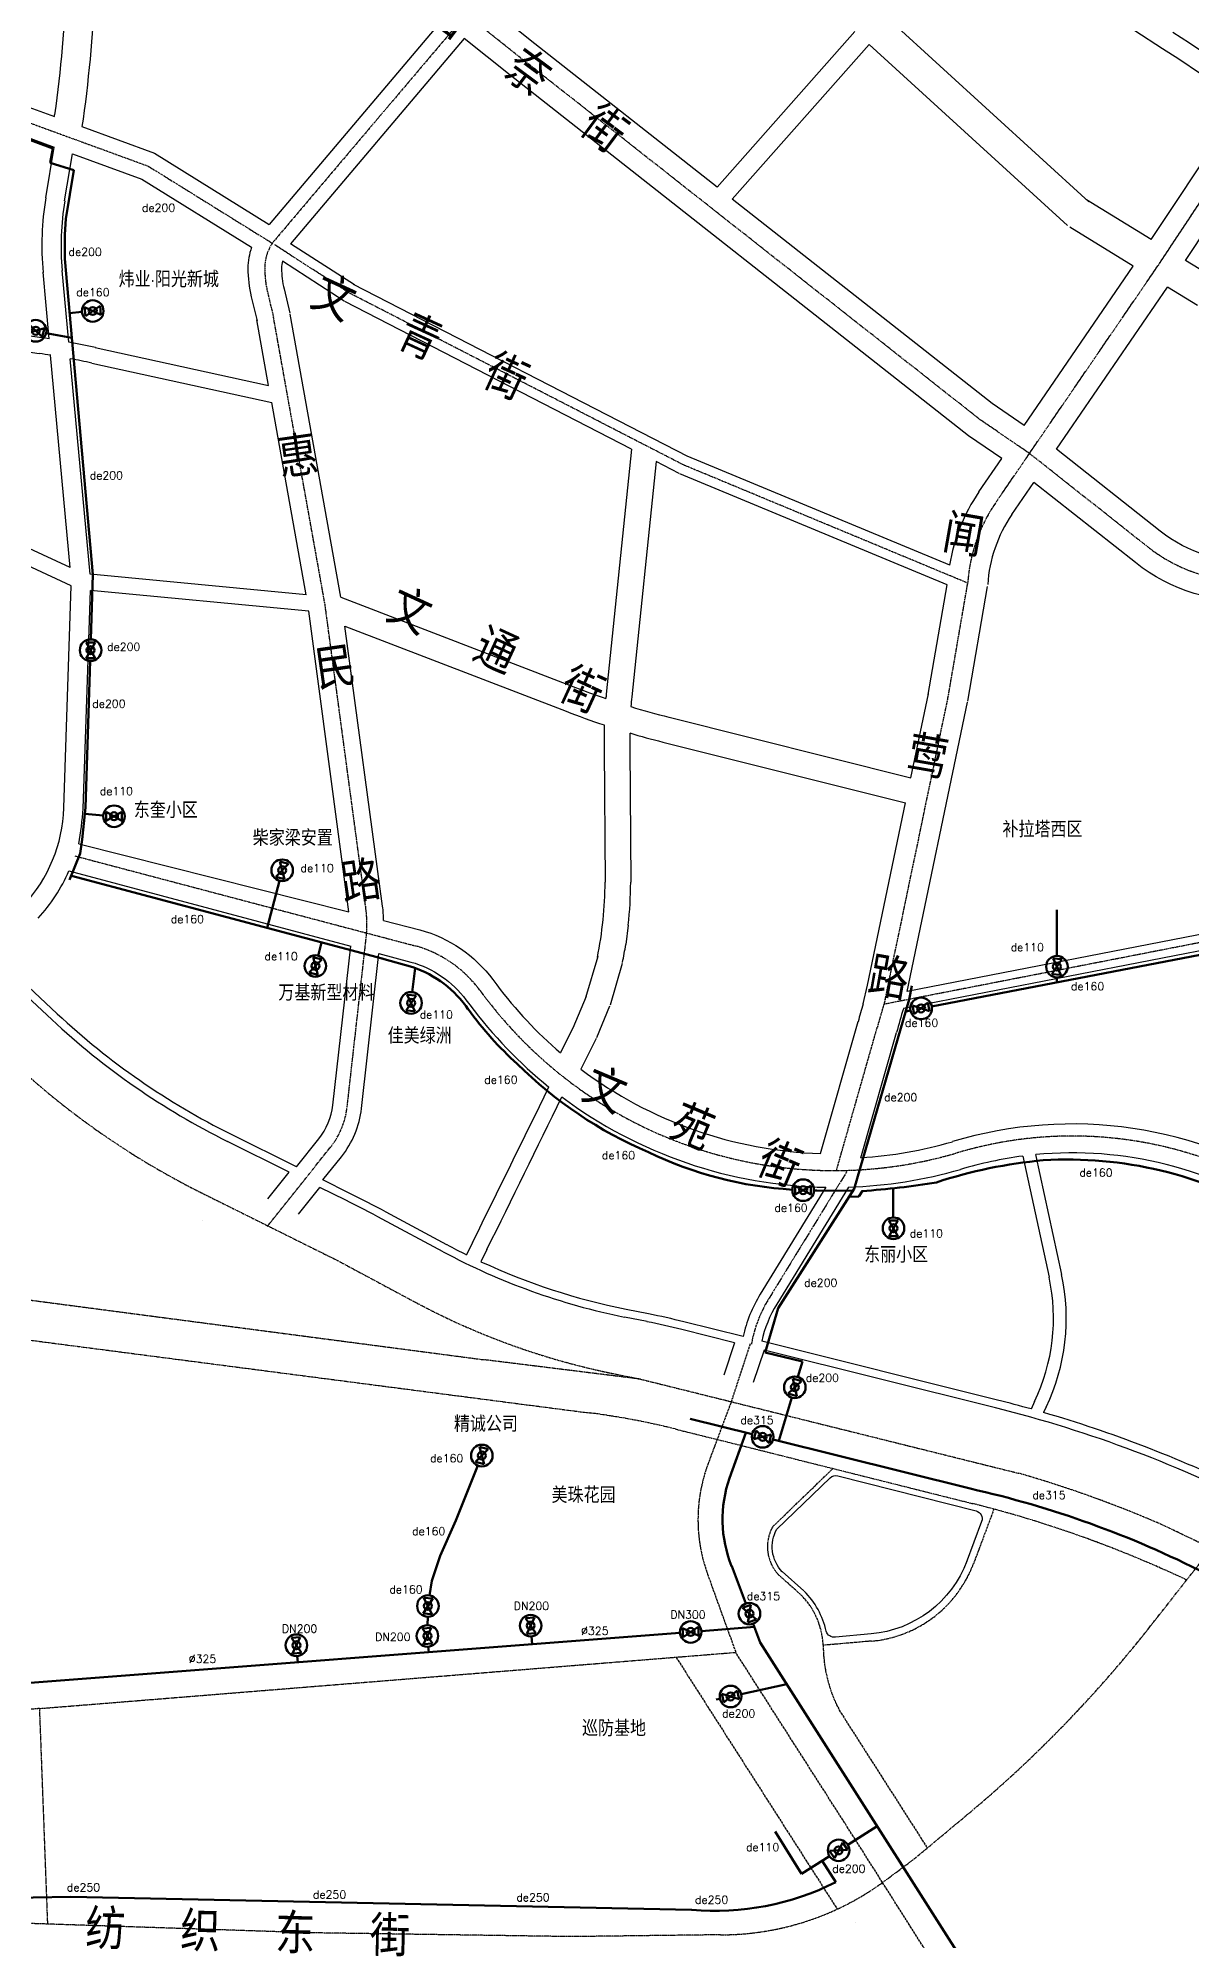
# Model space of a CAD drawing. Header units: millimetres. Extents: x 429861 to 37403537, y 4398138 to 8816131.
# Drawn here: x 443978 to 445420, y 4404598 to 4406975 of the extents above; entities that cross this region are included whole.
import ezdxf

# ---------------------------------------------------------------- set-up
doc = ezdxf.new("R2010")
doc.units = ezdxf.units.MM
doc.linetypes.add('CENTER', pattern=[2, 1.25, -0.25, 0.25, -0.25])
for name, color, linetype in [('中心线', 55, 'CENTER'), ('路名', 21, 'Continuous'), ('路网', 253, 'Continuous')]:
    doc.layers.add(name, color=color, linetype=linetype)
for name, color, linetype, lineweight in [('燃气周边建筑', 211, 'Continuous', 30), ('燃气标注(管)', 111, 'Continuous', 30), ('燃气标注(阀)', 2, 'Continuous', 30), ('燃气管(PE)', 5, 'Continuous', 100), ('燃气管(钢)', 1, 'Continuous', 100), ('燃气阀门(PE)', 6, 'Continuous', 50), ('燃气阀门(钢)', 3, 'Continuous', 50)]:
    doc.layers.add(name, color=color, linetype=linetype, lineweight=lineweight)
doc.styles.add('HZ', font='rs.shx', dxfattribs={"width": 0.8, "bigfont": 'hztxt.shx'})

# ---------------------------------------------------------------- blocks, each defined once
blk = doc.blocks.new('阀门钢')
at = {"layer": '燃气阀门(钢)'}
for p, q in [((-4.9, -2.8), (-4.9, 2.8)), ((-4.9, -2.8), (4.9, 2.8)), ((-4.9, 2.8), (4.9, -2.8)), ((4.9, 2.8), (4.9, -2.8))]:
    blk.add_line(p, q, dxfattribs=at)
for radius in [6.74, 2.47]:
    blk.add_circle((0, 0), radius, dxfattribs=at)
blk = doc.blocks.new('阀门PE')
at = {"layer": '燃气阀门(PE)'}
for p, q in [((-4.9, -2.8), (-4.9, 2.8)), ((-4.9, -2.8), (4.9, 2.8)), ((-4.9, 2.8), (4.9, -2.8)), ((4.9, 2.8), (4.9, -2.8))]:
    blk.add_line(p, q, dxfattribs=at)
for radius in [6.74, 2.47]:
    blk.add_circle((0, 0), radius, dxfattribs=at)

msp = doc.modelspace()

# ---------------------------------------------------------------- linework, layer by layer
at = {"color": 5, "lineweight": 100}
for p, q in [((445251.5, 4405828.6), (445251.5, 4405886)), ((444449.7, 4405813.3), (444445.9, 4405783.2)), ((445047.1, 4405501.7), (445047.1, 4405537.7)), ((444500.6, 4405123.2), (444527.9, 4405191.7)), ((444480.8, 4405078.8), (444500.6, 4405123.2)), ((444470.5, 4405047.6), (444480.8, 4405078.8)), ((444467.6, 4405029.5), (444470.5, 4405047.6)), ((444465, 4404992.3), (444465.3, 4405002.7))]:
    msp.add_line(p, q, dxfattribs=at)
at = {"layer": '中心线'}
for p, q in [((444940.2, 4407509.2), (444274.1, 4406722.8)), ((444583.8, 4406948.7), (444306.8, 4407168.6)), ((445155.7, 4406498.4), (444583.8, 4406948.7)), ((443933.3, 4406882), (444116, 4406815.3)), ((445379.7, 4406693.7), (445479.6, 4406844.4)), ((444116, 4406815.3), (444271.2, 4406718.9)), ((444367.3, 4406656.8), (444274.3, 4406716.8)), ((445174.6, 4406394.1), (445379.7, 4406693.7)), ((444265.3, 4406657), (444272.5, 4406626.8)), ((444784.8, 4406442), (444367.3, 4406656.8)), ((444337, 4406267.3), (444272.5, 4406626.8)), ((445216.7, 4406456.7), (445155.7, 4406498.4)), ((445140.1, 4406294.3), (444784.8, 4406442)), ((445365.1, 4406339.5), (445216.7, 4406456.7)), ((445115.4, 4406150.8), (445140.1, 4406294.3)), ((444388, 4405887.9), (444337, 4406267.3)), ((445036.9, 4405774), (445115.4, 4406150.8)), ((444024.2, 4405953.5), (444449.9, 4405841)), ((444364.6, 4405640), (444388.4, 4405851.1)), ((445476.2, 4405854.1), (445035.1, 4405768)), ((444529.9, 4405786.3), (444534.7, 4405779.8)), ((444976, 4405560.3), (445027.1, 4405739.6)), ((444313.6, 4405551.6), (444343.3, 4405588.8)), ((444264.7, 4405490.3), (444313.6, 4405551.6)), ((444989.9, 4405560.5), (444891.2, 4405399.7)), ((444182.9, 4405532.3), (444182.9, 4405532.3)), ((444182.9, 4405532.3), (444352.8, 4405447.8)), ((444352.8, 4405447.8), (444450.4, 4405395.4)), ((443963.6, 4405399.1), (444536.7, 4405323.8)), ((444450.4, 4405395.4), (444450.4, 4405395.4)), ((444450.4, 4405395.4), (444450.4, 4405395.4)), ((444450.4, 4405395.4), (444450.4, 4405395.4)), ((444731.1, 4405299.7), (444536.7, 4405323.8)), ((444868.2, 4405343.9), (444844.6, 4405271.5)), ((444697, 4405306.6), (444697, 4405306.6)), ((444697, 4405306.6), (444731.1, 4405299.7)), ((444731.1, 4405299.7), (444844.6, 4405271.5)), ((444844.6, 4405271.5), (444827.1, 4405224.8)), ((444844.6, 4405271.5), (445204, 4405182)), ((445403.7, 4405036), (445445.7, 4405089.4)), ((445367.7, 4404990.3), (445403.7, 4405036)), ((444498.1, 4404929.9), (444775.6, 4404952.3)), ((444282.4, 4404912.5), (444498.1, 4404929.9)), ((443980, 4404888.1), (444086.8, 4404896.7)), ((444086.8, 4404896.7), (444282.4, 4404912.5)), ((443980, 4404888.1), (443770, 4404871.1)), ((443980, 4404888.1), (443990.1, 4404618.7)), ((445075.6, 4404702.2), (445139.8, 4404755.8)), ((445033.6, 4404670.7), (445071, 4404698.6)), ((444317.6, 4404607.9), (443962.2, 4404619.7)), ((444645.1, 4404603.1), (444317.6, 4404607.9)), ((444831, 4404605.4), (444645.1, 4404603.1))]:
    msp.add_line(p, q, dxfattribs=at)
at = {"layer": '中心线', "ltscale": 2}
for p, q in [((443964.6, 4405348.9), (444585.7, 4405268.1)), ((444585.7, 4405268.1), (444668.1, 4405257.4)), ((444774.4, 4405237.4), (444832.5, 4405223)), ((444827.1, 4405224.8), (444815.6, 4405194.1)), ((444832.5, 4405223), (445145.9, 4405144.3)), ((444896.5, 4405115.4), (444971.9, 4405188.3)), ((445172.8, 4405137.3), (445147.3, 4405069.1)), ((444814.9, 4405056.1), (444850.4, 4404957.8)), ((444931.2, 4405030.5), (444904, 4405054.9)), ((445020, 4404972.4), (444959.4, 4404967.1)), ((444775.6, 4404952.3), (444850.1, 4404958.3)), ((444775.8, 4404951.9), (444977, 4404637.4)), ((444999.3, 4404724.9), (444850.4, 4404957.8)), ((444979.5, 4404886), (445089.5, 4404713.9)), ((445208.8, 4404394.2), (444999.3, 4404724.9))]:
    msp.add_line(p, q, dxfattribs=at)
at = {"layer": '中心线'}
for centre, radius, start, end in [((444316.6, 4406687.9), 55, 140.5334, 180.1674), ((444394.9, 4406688.1), 133.3, 180.1674, 193.4934), ((445339.8, 4406281), 200.2, 145.6229, 176.2028), ((445489.1, 4406496.5), 200, 231.7044, 274.0945), ((444239.3, 4405867.9), 150, 353.5645, 7.6553), ((444409.7, 4405696.5), 150, 36.7709, 74.4727), ((444972.9, 4406107.3), 547, 216.7709, 231.7591), ((447478.6, 4405059.7), 2544, 163.6947, 164.5003), ((444628.4, 4406427.6), 1000, 227.0028, 243.5461), ((444972.9, 4406107.3), 547, 231.7591, 271.7881), ((444265.2, 4405651.2), 100, 321.3661, 353.5645), ((445270.7, 4405100.2), 503.2, 56.4232, 106.799), ((444972.9, 4406107.3), 547, 271.7881, 286.178), ((444877.8, 4406194.8), 906.4, 241.8683, 258.4926), ((445027.9, 4405315.7), 160.5, 148.4503, 170.0242), ((444797.2, 4403768.1), 1471.3, 66.5952, 73.9475), ((443425.9, 4400955.5), 4599.3, 62.8221, 64.8357), ((444138.3, 4405957.3), 1564.2, 309.8132, 321.8124), ((445005.6, 4404786.1), 109.2, 306.7451, 309.8132), ((444832.1, 4404949), 343.6, 269.8114, 305.9132)]:
    msp.add_arc(centre, radius, start, end, dxfattribs=at)
at = {"layer": '中心线', "ltscale": 2}
for centre, radius, start, end in [((444545.6, 4404315.4), 950, 76.064, 82.5943), ((445003, 4405124.1), 200, 159.5045, 184.508), ((444794.3, 4403736), 1451.5, 64.7384, 75.9785), ((444940.9, 4405090.2), 51.1, 150.3966, 223.704), ((445003, 4405124.1), 200, 184.508, 190.2), ((445003, 4405124.1), 200, 190.2, 199.8582), ((445006.8, 4405121.8), 150, 275.0218, 339.4478), ((444864.9, 4404963.1), 94.6, 2.4137, 45.4759), ((445134.7, 4404967.5), 175.2, 180.1329, 207.7141)]:
    msp.add_arc(centre, radius, start, end, dxfattribs=at)
at = {"layer": '燃气管(PE)'}
for p, q in [((443920.3, 4406865.7), (443996.8, 4406837.2)), ((443993.5, 4406819.3), (443996.8, 4406837.2)), ((443993.5, 4406819.3), (444023.1, 4406810.4)), ((444013.1, 4406749.6), (444023.1, 4406810.4)), ((444011.8, 4406729.7), (444013.1, 4406749.6)), ((444011.8, 4406699.4), (444011.8, 4406729.7)), ((444046.8, 4406304.9), (444011.8, 4406699.4)), ((444033.2, 4406633.1), (444017.8, 4406631.7)), ((443988.5, 4406606.4), (444020.5, 4406600.7)), ((444044.4, 4406224), (444046.8, 4406304.9)), ((444037.7, 4406014.1), (444043.4, 4406197)), ((444033.6, 4405973.8), (444037.7, 4406014.1)), ((444059.8, 4406004.1), (444036.8, 4406006)), ((444030.9, 4405956.6), (444033.6, 4405973.8)), ((444017.7, 4405923.5), (444030.9, 4405956.6)), ((444408.2, 4405825.3), (444020.2, 4405928.7)), ((444280, 4405922.4), (444264.6, 4405863.5)), ((444328.3, 4405828.7), (444332.7, 4405845.4)), ((444408, 4405825.3), (444446.7, 4405814.4)), ((445095, 4405765.4), (445480, 4405839.4)), ((445251.5, 4405801.6), (445251.4, 4405795.5)), ((445070.3, 4405791.1), (445066.9, 4405774.2)), ((445066.9, 4405774.2), (444998.3, 4405537.4)), ((445062.6, 4405759.2), (445068.5, 4405760.3)), ((444998.3, 4405537.4), (444903, 4405388.2)), ((444951.5, 4405535.5), (444996.8, 4405535.1)), ((444992, 4405527.5), (445003.9, 4405527.7)), ((445003.9, 4405527.7), (445008.4, 4405534.8)), ((444903, 4405388.2), (444886.9, 4405332.9)), ((444886.9, 4405332.9), (444933.5, 4405321.6)), ((444933.5, 4405321.6), (444927.9, 4405302.4)), ((444920.2, 4405276.6), (444904.2, 4405222.4)), ((444793.2, 4405250.1), (444870.6, 4405230.8)), ((444842.5, 4405176.1), (444862.7, 4405232.8)), ((444896.8, 4405224.3), (445143.3, 4405162.9)), ((444862.6, 4405019.3), (444845.1, 4405066.2)), ((444880.7, 4404970.7), (444872, 4404994)), ((444807.3, 4404984.8), (444873.7, 4404990)), ((444880.7, 4404970.7), (445225.4, 4404429.6)), ((444825.7, 4404899.3), (444830.5, 4404900.3)), ((444856.8, 4404906.1), (444913.9, 4404918.5)), ((444932.2, 4404681.6), (444899.4, 4404734.6)), ((444990.1, 4404718), (445026.9, 4404741.2)), ((444932.2, 4404681.6), (444967.3, 4404703.7)), ((444975.1, 4404671), (444958.1, 4404697.9)), ((443460.4, 4404642.1), (444019.5, 4404653)), ((444019.5, 4404653), (444795.1, 4404636.7))]:
    msp.add_line(p, q, dxfattribs=at)
for centre, radius, start, end in [((444401.9, 4405684), 137.9, 34.1608, 71.0724), ((444886.3, 4406032.9), 459.1, 216.2564, 227.6711), ((444948.1, 4406068.1), 527.2, 225.279, 246.8823), ((444950.5, 4406019.5), 484, 244.3554, 266.4978), ((445288.4, 4404976.9), 598.7, 95.1615, 108.2406), ((445264.7, 4405072.6), 501.5, 59.6483, 93.4479), ((444946.4, 4406472.1), 939.4, 273.782, 279.4722), ((444950.5, 4406019.5), 484, 269.6881, 270.1179), ((444988.1, 4405124.6), 154.5, 160.5181, 202.2232), ((444870, 4403943.7), 1249.4, 62.9971, 77.3674), ((444824.9, 4404969.4), 334, 264.8899, 296.725)]:
    msp.add_arc(centre, radius, start, end, dxfattribs=at)
at = {"layer": '燃气管(钢)'}
for p, q in [((443451, 4404880.2), (444780.5, 4404982.8)), ((444594.9, 4404978.3), (444595.7, 4404968.5)), ((444302.3, 4404953.7), (444302.9, 4404945.9)), ((444466, 4404965.4), (444466.5, 4404958.5))]:
    msp.add_line(p, q, dxfattribs=at)
at = {"layer": '路名'}
for points in [[(444715.9, 4405866.8), (444712.8, 4405842.8)], [(445009.3, 4405768.5), (445015, 4405791.8)]]:
    msp.add_lwpolyline(points, dxfattribs=at)
at = {"layer": '路网'}
for p, q in [((444482.7, 4406997), (444267.2, 4406742.5)), ((445291.5, 4406770.9), (445043.3, 4406997.1)), ((444510.9, 4406974.6), (444294, 4406718.4)), ((444826.9, 4406789.1), (444999, 4406983.4)), ((444845.8, 4406774.2), (445016.7, 4406967.2)), ((445264.6, 4406741.3), (445016.7, 4406967.2)), ((445369.4, 4406723.5), (445458.8, 4406858.3)), ((443988, 4406775.8), (443998.4, 4406839.1)), ((444011.6, 4406771.9), (444021.4, 4406830.7)), ((445412.1, 4406697.3), (445500.4, 4406830.6)), ((445369.4, 4406723.5), (445288.5, 4406773.1)), ((445347, 4406690.3), (445267.6, 4406739)), ((444373.8, 4406666.8), (444294, 4406718.4)), ((443992.2, 4406599.6), (443984.6, 4406682.7)), ((444016.7, 4406595.4), (444008.5, 4406684.8)), ((444360.7, 4406646.7), (444283.7, 4406696.5)), ((445210.7, 4406491.1), (445347, 4406690.3)), ((445448.3, 4406675.2), (445412.1, 4406697.3)), ((444285.7, 4406661.9), (444292.9, 4406631.7)), ((444790.2, 4406452.7), (444372.7, 4406667.4)), ((445251, 4406461.5), (445389.7, 4406664.1)), ((445427.3, 4406641.1), (445389.7, 4406664.1)), ((443650.2, 4406650.5), (443982.9, 4406601)), ((444244.8, 4406652.1), (444252.1, 4406621.9)), ((444720.1, 4406461.8), (444361.8, 4406646.1)), ((443649.1, 4406630.5), (443979.9, 4406581.2)), ((444266.5, 4406541.3), (444251.8, 4406623.1)), ((444356.6, 4406276.9), (444293.2, 4406630.5)), ((444049.9, 4406588.7), (444266.5, 4406541.3)), ((444018.4, 4406313.7), (443994.1, 4406579)), ((444043.3, 4406305.3), (444018.6, 4406574.7)), ((444045.6, 4406569.1), (444270.3, 4406520)), ((444313.5, 4406279.6), (444270.3, 4406520)), ((444720.1, 4406461.8), (444688.4, 4406155.4)), ((444750.6, 4406446.1), (444720.3, 4406152.2)), ((444779.3, 4406431.4), (444750.6, 4406446.1)), ((445117.5, 4406316.7), (444789.4, 4406453.1)), ((445154, 4406408.2), (445182.5, 4406449.8)), ((445114.3, 4406292), (444780.2, 4406430.9)), ((445195.2, 4406379.9), (445222.7, 4406420.1)), ((444018.4, 4406313.7), (443926.2, 4406356.6)), ((444019.8, 4406290.9), (443917.7, 4406338.5)), ((444313.5, 4406279.6), (444043.3, 4406305.3)), ((444010.6, 4406013.4), (444019.8, 4406290.9)), ((444034.6, 4406012.6), (444043.7, 4406285.1)), ((444316.9, 4406259.2), (444043.7, 4406285.1)), ((444356.6, 4406276.9), (444649.8, 4406164)), ((445090.7, 4406155.1), (445114.3, 4406292)), ((445140, 4406146.6), (445164.7, 4406290.1)), ((444366.8, 4405883.5), (444316.9, 4406259.2)), ((444408.8, 4405890.7), (444361.8, 4406240.6)), ((444361.8, 4406240.6), (444638.3, 4406134.1)), ((445069, 4406050.9), (445090.9, 4406155.9)), ((445064.5, 4405783.9), (445139.8, 4406145.7)), ((444766.8, 4406126.7), (445069, 4406050.9)), ((444685.9, 4406087.3), (444686.9, 4405920.6)), ((444717.9, 4406087.5), (444718.9, 4405920.8)), ((444759, 4406095.7), (445062.5, 4406019.6)), ((445015, 4405791.8), (445062.5, 4406019.6)), ((445474.3, 4405863.9), (445064.5, 4405783.9)), ((444002.4, 4405756.2), (443930.1, 4405823.5)), ((444346.7, 4405642), (444369.1, 4405840.8)), ((444382.5, 4405638), (444404.3, 4405831.4)), ((444677.7, 4405827.9), (444662.5, 4405776.1)), ((445478.1, 4405844.3), (445059.6, 4405762.6)), ((443995.5, 4405748.9), (443923.3, 4405816.2)), ((444708.4, 4405818.9), (444693.2, 4405767.1)), ((444663.1, 4405777.8), (444646.7, 4405738.4)), ((444692.6, 4405765.5), (444676.2, 4405726.1)), ((444647.1, 4405739.4), (444631.2, 4405707.3)), ((444956, 4405581.5), (445003, 4405746.4)), ((445006.5, 4405576.3), (445051.1, 4405732.7)), ((444675.8, 4405725.1), (444656.8, 4405686.9)), ((444292.1, 4405558.4), (444215, 4405596.8)), ((444301.3, 4405565), (444219.4, 4405605.7)), ((444301.3, 4405565), (444329.3, 4405600)), ((444334.3, 4405548.6), (444357.4, 4405577.5)), ((445209, 4405578.4), (445241.7, 4405427)), ((445224.9, 4405580.2), (445257.4, 4405430.4)), ((444265.3, 4405524.8), (444292.1, 4405558.4)), ((444303.8, 4405505.7), (444330.6, 4405539.2)), ((444362.9, 4405523.2), (444330.6, 4405539.2)), ((444367.3, 4405532.1), (444334.3, 4405548.6)), ((444962.9, 4405539.4), (444880.9, 4405406)), ((444991.1, 4405539.6), (444901.4, 4405393.4)), ((444484.4, 4405458.9), (444408.5, 4405499.6)), ((444489.2, 4405467.7), (444413.2, 4405508.4)), ((444521.4, 4405470.5), (444513.8, 4405455)), ((444539.3, 4405461.7), (444531.8, 4405446.4)), ((444739.3, 4405371.5), (444711.3, 4405377.1)), ((444741.3, 4405381.3), (444713.2, 4405386.9)), ((444859.5, 4405352.8), (444785.4, 4405371.3)), ((444848.6, 4405345.2), (444783, 4405361.6)), ((445177.3, 4405273.4), (444882.8, 4405347)), ((444848.6, 4405345.2), (444835.1, 4405304.8)), ((444885.6, 4405336), (444872.1, 4405295.6)), ((445174.9, 4405263.7), (444885.6, 4405336)), ((445223.7, 4405271.7), (445219.2, 4405262.3)), ((445238.1, 4405264.9), (445234.8, 4405257.9))]:
    msp.add_line(p, q, dxfattribs=at)
at = {"layer": '路网', "flags": 128}
for points in [[(444098.1, 4407315.3), (444059.3, 4407240.9, 0.086715), (444014.1, 4407047.5, -0.022115), (443999.1, 4406879.6)], [(444125.6, 4407290.3), (444091.9, 4407225.5, 0.085981), (444050.1, 4407045.7, -0.022159), (444034.7, 4406874.2), (444033.1, 4406864.7)], [(445788.8, 4406342.1), (445779, 4406341.8), (445676.4, 4406334.4), (445628.5, 4406331), (445501.6, 4406321.9, -0.187101), (445380.6, 4406359.1), (445251, 4406461.5)], [(445647.4, 4406282.2), (445632.1, 4406281.1), (445505.1, 4406272.1, -0.187101), (445349.6, 4406319.9), (445222.7, 4406420.1)], [(444908.3, 4405059, -0.331238), (444901.7, 4405112.4), (444968.3, 4405176.5, -0.259439), (444977.7, 4405179), (445150.5, 4405135, -0.446594), (445157.4, 4405121.8), (445138.1, 4405070.1)], [(445138.9, 4405072.3, -0.288758), (445019.2, 4404981.3), (444974.7, 4404977.4, -0.381563), (444963.2, 4404984.6, 0.145448), (444935.5, 4405034.8)]]:
    msp.add_lwpolyline(points, format="xyb", dxfattribs=at)
at = {"layer": '路网'}
for points in [[(445185.5, 4407157.7), (445198.8, 4407140.6), (445207.6, 4407130.2), (445220.4, 4407115.3), (445228.5, 4407105.9), (445236.1, 4407097.1), (445253.8, 4407078.3), (445262.3, 4407069.2), (445269.1, 4407062.5), (445280.2, 4407051.7), (445293.1, 4407039.1), (445306.7, 4407026.7), (445312.8, 4407021.1), (445327, 4407008.2), (445329.6, 4407005.8), (445348.7, 4406984.8), (445383.4, 4406962.4), (445403.8, 4406949.3), (445431, 4406931), (445441.1, 4406924.3), (445463.9, 4406910.5), (445473.9, 4406904.4), (445481.9, 4406899.5), (445484.9, 4406897.9)], [(445396.4, 4406982.6), (445417, 4406969.3), (445444.4, 4406950.9)], [(444033.1, 4406864.7), (444123.9, 4406831.6), (444267.2, 4406742.5)], [(444021.4, 4406830.7), (444108.1, 4406799), (444245.2, 4406713.9)], [(444017, 4405934.6), (444017, 4405934.6)]]:
    msp.add_lwpolyline(points, dxfattribs=at)
at = {"layer": '路网', "flags": 128}
for points in [[(444826.9, 4406789.1), (444599.3, 4406968.3), (444543.3, 4407012.7)], [(445182.5, 4406449.8), (445140.9, 4406478.3), (444568.3, 4406929.1), (444510.9, 4406974.6)], [(443998.7, 4406877.3), (443999.1, 4406879.6)], [(445210.7, 4406491.1), (445170.5, 4406518.6), (444845.8, 4406774.2)], [(444908, 4405059.4), (444935.2, 4405035)]]:
    msp.add_lwpolyline(points, dxfattribs=at)
at = {"layer": '路网'}
for points in [[(443475.8, 4406945.1), (443655.1, 4406942.7), (443769.2, 4406935, -0.070782), (443939.5, 4406898.9), (443998.7, 4406877.3)], [(443663.4, 4406906.1), (443766.8, 4406899.1, -0.070782), (443927.1, 4406865.1), (443998.4, 4406839.1)], [(444029.1, 4405968.4), (444366.8, 4405883.5, -0.166005)], [(444017, 4405934.6), (444369.1, 4405840.8, -0.166005)], [(444409.9, 4405872.7), (444455.5, 4405861.2, -0.166005), (444546.7, 4405798.9), (444551.5, 4405792.4, 0.05557), (444631.2, 4405707.3, 0.065492)], [(444404.3, 4405831.4), (444444.3, 4405820.8, -0.166005), (444513.1, 4405773.7), (444517.9, 4405767.3, 0.062959), (444616.8, 4405664.7, 0.065492)]]:
    msp.add_lwpolyline(points, format="xyb", dxfattribs=at)
at = {"layer": '路网', "ltscale": 2, "const_width": 0.00001}
for points in [[(443810.2, 4405782.2), (443926, 4405674.3, 0.072309), (444169.6, 4405505.4), (444233.1, 4405473.8)], [(443894.8, 4405785.3), (443966.9, 4405718.1, 0.072309), (444196.3, 4405559.1), (444265.3, 4405524.8)], [(444303.8, 4405505.7), (444366.6, 4405474.4), (444464.6, 4405421.9, 0.072656), (444702.9, 4405336), (444737, 4405329.1)], [(444290.2, 4405445.4), (444339, 4405421.1), (444436.3, 4405369, 0.001303), (444440.6, 4405366.7, 0.000279)], [(444253.3, 4405306.4, -0.132312), (444228.3, 4405254.9), (444216.3, 4405241.1, 0.07693), (444201.6, 4405217.8), (444168.5, 4405141.3, 0.036216), (444145.1, 4405074.4), (444132.1, 4405026.1), (444104.3, 4404923.2)], [(444234.6, 4405316.5, -0.150525), (444213.2, 4405268), (444201.2, 4405254.2, 0.07693), (444183.2, 4405225.7), (444150.2, 4405149.3, 0.01853), (444136.5, 4405114.1, 0.020701)], [(444574.9, 4405279.3), (444705.2, 4405262.4, -0.03285), (444744.8, 4405254.6), (444805.5, 4405238.4)], [(444872.1, 4405295.6), (445163.9, 4405223.2, -0.040382), (445397.7, 4405144.3)], [(444485.4, 4404953.9), (444483, 4404976.5, -0.102358), (444491.2, 4405061.2, -0.019447), (444497.4, 4405078.5), (444548, 4405202.2, 0.060053), (444560, 4405246), (444563, 4405265.7)], [(444505.3, 4404955.5), (444502.9, 4404978.7, -0.102294), (444510.3, 4405055.2, -0.019335), (444515.9, 4405071), (444566.5, 4405194.6, 0.060053), (444579.8, 4405243.1), (444582.8, 4405263.2)], [(444582.8, 4405263.2), (444703.2, 4405247.5, -0.03285), (444740.9, 4405240.1), (444800.2, 4405224.3)], [(444858.4, 4405237.2), (445149.4, 4405165, -0.040374), (445374, 4405089.2)], [(444800.2, 4405224.3), (444792.2, 4405202.9, 0.109533), (444778.7, 4405106.4, 0.024841), (444781.5, 4405084.2, 0.042167), (444791.4, 4405047.6), (444815.6, 4404980.6)], [(444848.9, 4405211.6), (444839.1, 4405185.3, 0.109533), (444828.5, 4405110.3, 0.024841), (444830.7, 4405093.1, 0.042167), (444838.4, 4405064.6), (444872.9, 4404969)], [(444854.2, 4405225.7), (445147.8, 4405151.5, -0.047261), (445407.3, 4405060)], [(444954.1, 4405185), (444888.5, 4405121.6, 0.339953), (444897, 4405047.7), (444924.4, 4405023.2, -0.189425), (444949.4, 4404966.6)], [(444976.9, 4405179.2), (445144.1, 4405137, -0.002926), (445160.5, 4405132.8)], [(445397.7, 4405144.3, -0.017856), (445496.4, 4405097.6), (445771.8, 4404955.1)], [(445179.9, 4405127.6), (445156.7, 4405065.6, -0.288758), (445020.9, 4404962.4), (444969.7, 4404957.9)], [(445179.9, 4405127.6, -0.040231), (445397.8, 4405047.8, -0.040231)], [(445374, 4405089.2, -0.007759), (445415.6, 4405070.5, -0.007759)], [(444126.9, 4405083.7, 0.004273), (444125.8, 4405079.6), (444112.8, 4405031.3), (444083.2, 4404921.5)], [(445060.2, 4404675.6), (445078.1, 4404689, 0.013388), (445083.2, 4404693), (445147.5, 4404746.6, 0.052404), (445377.2, 4404982.8), (445413.1, 4405028.6), (445437.8, 4405059.9)], [(445090.7, 4404730.5), (445132.1, 4404765, 0.052404), (445358.3, 4404997.7), (445394.3, 4405043.4), (445397.8, 4405047.8)], [(444949.4, 4404967, 0.121519), (444970.9, 4404880.9), (445075.2, 4404717.6)], [(444969.7, 4404957.9, 0.106244), (444988.2, 4404891), (445090.7, 4404730.5)], [(445047.3, 4404695.9), (445063.8, 4404708.2, 0.013388), (445067.9, 4404711.4), (445075.2, 4404717.6)], [(444999.5, 4404677.9, -0.027414), (444968.8, 4404661.3, -0.048349)], [(445026.3, 4404635.7, -0.140316), (444831.1, 4404580.4), (444645.1, 4404578.1), (444317, 4404582.9), (443962.1, 4404594.6), (443430.5, 4404582.1)], [(444957.8, 4404656.3, -0.102751), (444830.8, 4404630.4), (444645.1, 4404628.1), (444540.5, 4404629.6)]]:
    msp.add_lwpolyline(points, format="xyb", dxfattribs=at)
for points in [[(444233.1, 4405473.8), (444223.8, 4405395.2)], [(444290.2, 4405445.4), (444283.3, 4405387.3)], [(443967.5, 4405428.8), (444223.8, 4405395.2)], [(444283.3, 4405387.3), (444440.6, 4405366.7)], [(443979.6, 4405366.7), (444236.6, 4405333)], [(443979.6, 4405366.7), (443980, 4405352.2)], [(443980, 4405352.2), (443987.2, 4405107.9)], [(444236.6, 4405333), (444234.6, 4405316.5)], [(444256.4, 4405330.4), (444255.3, 4405321.2)], [(444256.4, 4405330.4), (444532.7, 4405294.1)], [(444738.3, 4405328.8), (444835.1, 4405304.8)], [(444253.3, 4405306.4), (444298.8, 4405300.4)], [(444255.3, 4405321.2), (444300.7, 4405315.3)], [(444298.8, 4405300.4), (444415.4, 4405285.1)], [(444300.7, 4405315.3), (444417.3, 4405299.9)], [(444417.3, 4405299.9), (444534.1, 4405284.6), (444574.9, 4405279.3)], [(444415.4, 4405285.1), (444532.1, 4405269.7), (444563, 4405265.7)], [(444725.6, 4405270.1), (444533, 4405294.1)], [(444725.6, 4405270.1), (444809.6, 4405249.3)], [(444809.6, 4405249.3), (444805.5, 4405238.4)], [(444858.4, 4405237.2), (444854.2, 4405225.7)], [(444848.9, 4405211.6), (444954.1, 4405185)], [(443987.2, 4405107.9), (444136.5, 4405114.1)], [(443988.1, 4405077.9), (444126.9, 4405083.7)], [(443988.1, 4405077.9), (443988.6, 4405061.6), (443994.1, 4404914.3)], [(445407.3, 4405060), (445415.6, 4405070.5)], [(444505.3, 4404955.5), (444773.6, 4404977.2)], [(444773.6, 4404977.2), (444815.6, 4404980.6)], [(445047.3, 4404695.9), (445020.4, 4404738.4), (444872.9, 4404969)], [(444280.4, 4404937.4), (444485.4, 4404953.9)], [(443994.1, 4404914.3), (444083.2, 4404921.5)], [(444104.3, 4404923.2), (444280.4, 4404937.4)], [(444510.7, 4404905.8), (444777.6, 4404927.4)], [(444777.6, 4404927.4), (444784.1, 4404927.9)], [(444784.1, 4404927.9), (444957.8, 4404656.3)], [(444797.6, 4404929), (444837.1, 4404932.2)], [(444797.6, 4404929), (444968.8, 4404661.3)], [(444999.5, 4404677.9), (444978.2, 4404711.5), (444837.1, 4404932.2)], [(444284.4, 4404887.5), (444490.8, 4404904.2)], [(444490.8, 4404904.2), (444520.3, 4404629.9)], [(444510.7, 4404905.8), (444540.5, 4404629.6)], [(443995.9, 4404864.3), (444088.8, 4404871.8)], [(444088.8, 4404871.8), (444284.4, 4404887.5)], [(443995.9, 4404864.3), (444004.2, 4404643.3)], [(445221.9, 4404420.3), (445060.2, 4404675.6)], [(444520.3, 4404629.9), (444318.2, 4404632.9), (444004.2, 4404643.3)], [(445059.5, 4404583.3), (445026.3, 4404635.7)]]:
    msp.add_lwpolyline(points, dxfattribs=at)
at = {"layer": '路网'}
for centre, radius, start, end in [((444349.1, 4406716), 366, 170.6056, 185.2336), ((444349.1, 4406716), 342, 170.6056, 185.2336), ((444316.6, 4406687.9), 76, 160.0088, 180.1674), ((444394.9, 4406688.1), 154.3, 180.1674, 193.4934), ((444316.6, 4406687.9), 34, 165.3097, 180.1674), ((444394.9, 4406688.1), 112.3, 180.1674, 193.4934), ((443834.2, 4405602), 1010, 80.9977, 81.532), ((443834.2, 4405602), 1010, 77.6654, 79.5886), ((443834.2, 4405602), 990, 80.7039, 81.532), ((443834.2, 4405602), 990, 77.6654, 79.2642), ((445339.8, 4406281), 225.2, 145.6229, 170.8906), ((445339.8, 4406281), 175.2, 145.6229, 176.2028), ((445006.2, 4407081.2), 984, 248.7631, 251.1239), ((445201.7, 4406102.4), 516, 174.1044, 174.7024), ((445006.2, 4407081.2), 1016, 248.7631, 251.6211), ((445201.7, 4406102.4), 484, 174.1044, 175.5521), ((445006.2, 4407081.2), 984, 253.0366, 255.9152), ((445201.7, 4406102.4), 516, 178.3845, 181.7185), ((445006.2, 4407081.2), 1016, 253.5018, 255.9152), ((445201.7, 4406102.4), 484, 179.461, 181.7185), ((443822.7, 4406019.6), 188, 317.2229, 358.1004), ((443691.5, 4406033.3), 343.8, 349.1134, 356.5392), ((443822.7, 4406019.6), 212, 317.2229, 336.3653), ((444194.7, 4405923.1), 492.2, 348.6855, 359.7223), ((444194.7, 4405923.1), 524.2, 353.826, 359.7223), ((444305.1, 4405875.1), 104.9, 358.6941, 8.549), ((444194.7, 4405923.1), 524.2, 348.6855, 351.1853), ((444628.4, 4406427.6), 918, 227.0028, 243.5461), ((447478.6, 4405059.7), 2569, 163.9843, 164.5003), ((447478.6, 4405059.7), 2519, 163.798, 164.5003), ((444628.4, 4406427.6), 928, 227.0028, 243.5461), ((444972.9, 4406107.3), 526, 233.0612, 268.166), ((214637, 4518568.1), 256198.9, 333.803926, 333.852323), ((444265.2, 4405651.2), 82, 321.3661, 353.5645), ((444265.2, 4405651.2), 118, 321.3661, 353.5645), ((214637, 4518568.1), 256218.9, 333.803926, 333.851401), ((444972.9, 4406107.3), 568, 233.2411, 268.9896), ((445270.7, 4405100.3), 518.2, 56.423, 106.7813), ((444972.9, 4406107.3), 532, 273.6291, 286.178), ((444972.9, 4406107.3), 568, 271.8436, 286.178), ((445271.5, 4405096), 486.4, 97.3865, 106.7721), ((445270.8, 4405100.4), 482, 56.4192, 95.4546), ((443608.4, 4404007), 1693.5, 61.8087, 63.5461), ((443608.4, 4404007), 1703.5, 61.8087, 63.5461), ((444875.6, 4406188.7), 818, 241.8087, 243.7474), ((444875.6, 4406188.7), 828, 241.8087, 258.5521), ((444875.6, 4406188.7), 818, 245.1484, 258.5521), ((445005.2, 4405375.8), 242, 334.5223, 12.2181), ((445005.2, 4405375.8), 258, 334.5223, 12.2181), ((445027.9, 4405315.7), 172.5, 148.4503, 167.5808), ((444541.5, 4404394.8), 996.5, 75.9784, 78.5521), ((444541.5, 4404394.8), 1006.5, 75.9784, 78.5521), ((445027.9, 4405315.7), 148.5, 148.4503, 167.8399), ((444795.7, 4403745.4), 1565, 62.6376, 75.9784), ((444795.7, 4403745.4), 1575, 74.4013, 75.9784), ((444795.7, 4403745.4), 1575, 64.1319, 73.811)]:
    msp.add_arc(centre, radius, start, end, dxfattribs=at)

# ---------------------------------------------------------------- block references
at = {"layer": '燃气阀门(PE)'}
for p, xscale, yscale, zscale, rotation in [((444046.7, 4406634.3), 2, 2, 2, 185.0810777794954), ((443975.4, 4406609.6), 2, 2, 2, 346.2780497637887), ((444044, 4406210.5), 2, 2, 2, 270), ((444283.4, 4405935.5), 2.000000000028089, 2.00000000014799, 2, 255.0790694082316), ((444324.9, 4405815.9), 2.000000000028089, 2.00000000014799, 2, 255.0790694082316), ((445251.5, 4405815.1), 1.999999999764793, 1.999999999764793, 1.999999999764793, 265.4795060954275), ((444444.5, 4405769.8), 1.999999999764793, 1.999999999764782, 1.999999999764793, 265.4795060954275), ((445081.8, 4405762.9), 1.99999999998924, 1.99999999998924, 1.99999999998924, 10.87346200985853), ((445047.3, 4405488.2), 2.000000000333636, 2.000000000280657, 1.999999999764793, 90.1564748624723), ((444924, 4405289.5), 1.999999999903359, 1.999999999903359, 1.999999999903359, 73.5174834203609), ((444883.7, 4405227.6), 1.99999999999382, 1.99999999999382, 1.99999999999382, 346.0198996056469), ((444532.9, 4405204.2), 1.999999999872299, 1.999999999756255, 1.999999999931434, 254.2246668018261), ((444465.5, 4405016.2), 1.999999999975699, 2.00000000000877, 1.999999999931434, 266.9577397444341), ((444867.3, 4405006.7), 1.999999999931434, 1.999999999931434, 1.999999999931434, 290.4355853846589), ((444843.7, 4404903.2), 1.999999999981132, 1.999999999981132, 1.999999999981132, 12.32336266231166), ((444978.7, 4404710.9), 2.00000000010535, 2.00000000010535, 2.00000000010535, 32.21399774246164)]:
    msp.add_blockref('阀门PE', p, dxfattribs=dict(at, xscale=xscale, yscale=yscale, zscale=zscale, rotation=rotation))
at = {"layer": '燃气阀门(PE)', "xscale": 2, "yscale": 2, "zscale": 2}
for p in [(444073.3, 4406003), (444934.4, 4405535.8)]:
    msp.add_blockref('阀门PE', p, dxfattribs=at)
at = {"layer": '燃气阀门(钢)'}
for p, xscale, yscale, zscale, rotation in [((444464.9, 4404978.8), 1.999999999683817, 1.999999999683817, 1.999999999683817, 274.4124864091051), ((444593.9, 4404991.7), 1.999999999683817, 1.999999999683817, 1.999999999683817, 274.4124864091051), ((444793.9, 4404983.8), 1.999999999995264, 1.999999999995264, 1.999999999995264, 4.412486416360951), ((444301.2, 4404967.2), 1.999999999683817, 1.999999999683817, 1.999999999683817, 274.4124864091051)]:
    msp.add_blockref('阀门钢', p, dxfattribs=dict(at, xscale=xscale, yscale=yscale, zscale=zscale, rotation=rotation))

# ---------------------------------------------------------------- texts
at = {"layer": '燃气周边建筑', "style": 'HZ'}
for s, p in [('炜业·阳光新城', (444079, 4406663.9)), ('东奎小区', (444098, 4406000.7)), ('补拉塔西区', (445183.5, 4405976.6)), ('柴家梁安置', (444246.6, 4405966)), ('万基新型材料', (444278.7, 4405772.5)), ('佳美绿洲', (444415.2, 4405718.7)), ('东丽小区', (445010.6, 4405445.2)), ('精诚公司', (444498, 4405233.7)), ('美珠花园', (444620, 4405144.8)), ('巡防基地', (444658.1, 4404853.4))]:
    msp.add_text(s, height=20, dxfattribs=at).set_placement(p)
at = {"layer": '燃气标注(管)', "style": 'HZ'}
for s, p in [('de200', (444108.1, 4406758.3)), ('de200', (444016.4, 4406703.1)), ('de200', (444042.9, 4406423.8)), ('de200', (444046.1, 4406138.6)), ('de160', (444144.1, 4405869.5)), ('de160', (445269, 4405785.6)), ('de160', (444535.9, 4405668.7)), ('de200', (445035.5, 4405646.8)), ('de160', (444682.8, 4405574.4)), ('de160', (445279.5, 4405552.7)), ('de200', (444935.6, 4405415.1)), ('de315', (445220.8, 4405149.8)), ('de160', (444445.7, 4405104.7)), ('%%C325', (444656.9, 4404980.2)), ('%%C325', (444166.7, 4404945.1)), ('de110', (444863, 4404709.9)), ('de250', (444014.3, 4404659.7)), ('de250', (444321.8, 4404650.7)), ('de250', (444576, 4404647.2)), ('de250', (444799.2, 4404644.2))]:
    msp.add_text(s, height=10, dxfattribs=at).set_placement(p)
at = {"layer": '燃气标注(管)', "color": 2, "style": 'HZ'}
msp.add_text('de200', height=10, dxfattribs=at).set_placement((444064.6, 4406209.7))
at = {"layer": '燃气标注(阀)', "style": 'HZ'}
for s, p in [('de160', (444026.1, 4406652.8)), ('de110', (444055.4, 4406029.4)), ('de110', (444306.3, 4405933.2)), ('de110', (444261.3, 4405823)), ('de110', (445193.7, 4405834.3)), ('de110', (444455.2, 4405750.2)), ('de160', (445061.6, 4405739.9)), ('de160', (444898.5, 4405508.7)), ('de110', (445067.6, 4405476.7)), ('de200', (444937.6, 4405296.3)), ('de315', (444856, 4405243.4)), ('de160', (444468.1, 4405195.8)), ('de160', (444417.3, 4405031.9)), ('DN200', (444572.8, 4405011.3)), ('de315', (444864, 4405023.6)), ('DN200', (444283.1, 4404982.9)), ('DN300', (444768.4, 4405000.5)), ('DN200', (444399.6, 4404972.6)), ('de200', (444833.1, 4404876.9)), ('de200', (444970.7, 4404683))]:
    msp.add_text(s, height=10, dxfattribs=at).set_placement(p)
at = {"layer": '路名', "style": 'HZ'}
for s, rotation, p in [('阿  吉  奈  街', 323.4138, (444365.2, 4407068.5)), ('文  青  街', 335.3429, (444314.6, 4406638.3)), ('惠', 8.2102, (444282, 4406424)), ('闻', 350.0417, (445105.8, 4406333.8)), ('文  通  街', 335.3429, (444409.5, 4406246.9)), ('民', 8.2102, (444328.4, 4406160.4)), ('莺', 350.0417, (445060.8, 4406056.8)), ('路', 8.2102, (444360.7, 4405892.9)), ('路', 350.0417, (445012.6, 4405780.4)), ('文  苑  街', 337.1088, (444653.8, 4405647.3)), ('纺  织  东  街', 358.6115, (444037, 4404588)), ('森林北环路', 40.3236, (445340.4, 4404406.9))]:
    msp.add_text(s, height=50, rotation=rotation, dxfattribs=at).set_placement(p)

doc.saveas('drawing.dxf')
